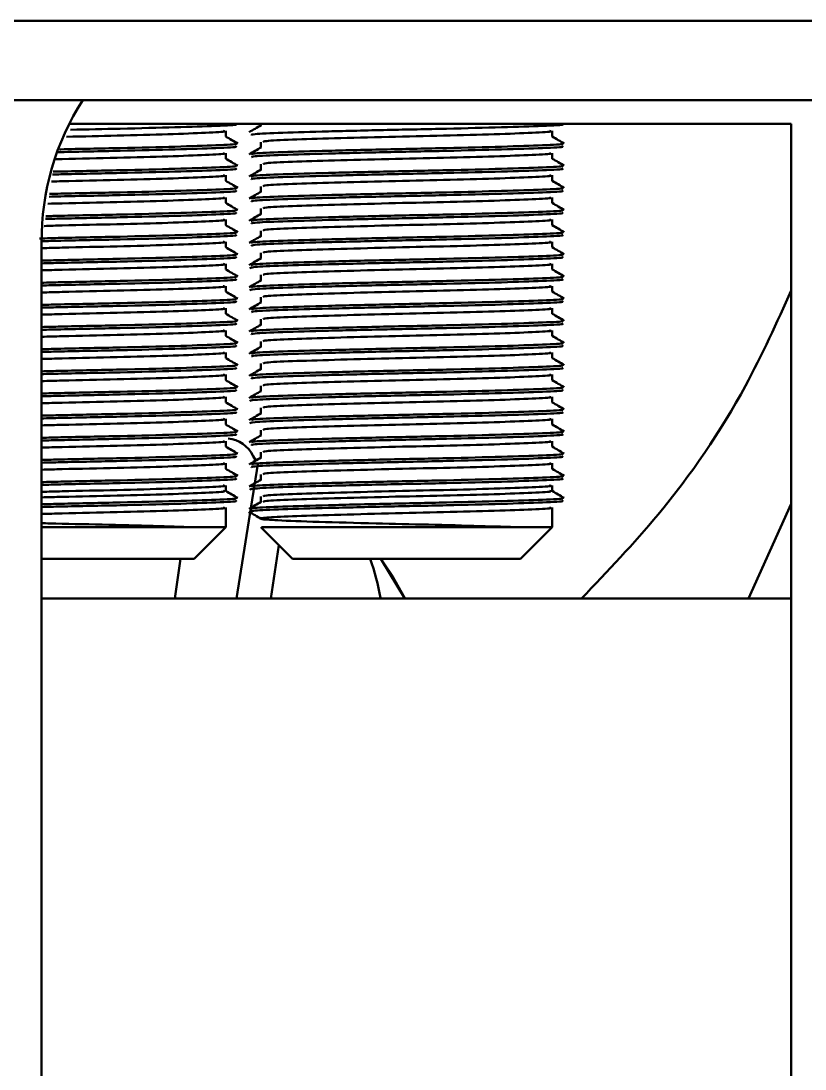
# Model space of a CAD drawing. Header units: millimetres. Extents: x 263 to 2983, y 441 to 2500.
# Drawn here: x 1979.89 to 1989.79, y 2471.65 to 2484.9 of the extents above; entities that cross this region are included whole.
import ezdxf

# ---------------------------------------------------------------- set-up
doc = ezdxf.new("R2010")
doc.units = ezdxf.units.MM
doc.header["$LTSCALE"] = 0.5
doc.layers.add('BOL', color=7, linetype='Continuous', lineweight=50)

msp = doc.modelspace()

# ---------------------------------------------------------------- linework, layer by layer
at = {"layer": 'BOL'}
for p, q in [((1512.739, 2484.896), (2400.823, 2484.896)), ((1989.979, 2483.896), (1978.896, 2483.896)), ((1980.495, 2483.596), (1989.619, 2483.596)), ((1982.473, 2483.435), (1982.473, 2483.505)), ((1982.918, 2483.596), (1982.918, 2483.576)), ((1986.598, 2483.435), (1986.598, 2483.505)), ((1989.619, 2465.096), (1989.619, 2483.596)), ((1982.918, 2483.365), (1982.918, 2483.296)), ((1982.473, 2483.155), (1982.473, 2483.225)), ((1986.598, 2483.155), (1986.598, 2483.225)), ((1982.918, 2483.085), (1982.918, 2483.016)), ((1982.473, 2482.875), (1982.473, 2482.945)), ((1986.598, 2482.875), (1986.598, 2482.945)), ((1982.918, 2482.805), (1982.918, 2482.736)), ((1982.473, 2482.595), (1982.473, 2482.665)), ((1986.598, 2482.595), (1986.598, 2482.665)), ((1982.918, 2482.525), (1982.918, 2482.456)), ((1982.473, 2482.315), (1982.473, 2482.385)), ((1986.598, 2482.315), (1986.598, 2482.385)), ((1982.918, 2482.245), (1982.918, 2482.176)), ((1980.147, 2482.096), (1980.147, 2456.096)), ((1982.473, 2482.035), (1982.473, 2482.105)), ((1986.598, 2482.035), (1986.598, 2482.105)), ((1982.918, 2481.965), (1982.918, 2481.896)), ((1982.473, 2481.755), (1982.473, 2481.825)), ((1986.598, 2481.755), (1986.598, 2481.825)), ((1982.918, 2481.685), (1982.918, 2481.616)), ((1982.473, 2481.475), (1982.473, 2481.545)), ((1986.598, 2481.475), (1986.598, 2481.545)), ((1982.918, 2481.405), (1982.918, 2481.336)), ((1982.473, 2481.195), (1982.473, 2481.265)), ((1986.598, 2481.195), (1986.598, 2481.265)), ((1982.918, 2481.125), (1982.918, 2481.056)), ((1982.473, 2480.915), (1982.473, 2480.985)), ((1986.598, 2480.915), (1986.598, 2480.985)), ((1982.918, 2480.845), (1982.918, 2480.776)), ((1982.473, 2480.635), (1982.473, 2480.705)), ((1986.598, 2480.635), (1986.598, 2480.705)), ((1982.918, 2480.565), (1982.918, 2480.496)), ((1982.473, 2480.355), (1982.473, 2480.425)), ((1986.598, 2480.355), (1986.598, 2480.425)), ((1982.918, 2480.285), (1982.918, 2480.216)), ((1982.473, 2480.075), (1982.473, 2480.145)), ((1986.598, 2480.075), (1986.598, 2480.145)), ((1982.918, 2480.005), (1982.918, 2479.936)), ((1982.473, 2479.795), (1982.473, 2479.865)), ((1986.598, 2479.795), (1986.598, 2479.865)), ((1982.918, 2479.725), (1982.918, 2479.656)), ((1982.473, 2479.515), (1982.473, 2479.585)), ((1986.598, 2479.515), (1986.598, 2479.585)), ((1982.854, 2479.339), (1982.819, 2479.395)), ((1982.918, 2479.445), (1982.918, 2479.376)), ((1982.473, 2479.235), (1982.473, 2479.305)), ((1982.881, 2479.295), (1982.61, 2477.596)), ((1986.598, 2479.235), (1986.598, 2479.305)), ((1982.918, 2479.165), (1982.918, 2479.096)), ((1982.473, 2478.955), (1982.473, 2479.025)), ((1986.598, 2478.955), (1986.598, 2479.025)), ((1982.918, 2478.885), (1982.918, 2478.816)), ((1982.473, 2478.496), (1982.473, 2478.745)), ((1986.598, 2478.496), (1986.598, 2478.745)), ((1989.076, 2477.596), (1989.619, 2478.794)), ((1982.065, 2478.496), (1980.147, 2478.496)), ((1980.147, 2478.496), (1982.473, 2478.496)), ((1982.073, 2478.096), (1982.473, 2478.496)), ((1982.918, 2478.496), (1983.318, 2478.096)), ((1986.598, 2478.496), (1982.928, 2478.496)), ((1986.198, 2478.096), (1986.598, 2478.496)), ((1983.043, 2477.596), (1983.143, 2478.27)), ((1980.147, 2478.096), (1982.073, 2478.096)), ((1981.901, 2478.096), (1981.832, 2477.596)), ((1983.318, 2478.096), (1986.198, 2478.096)), ((1984.737, 2477.596), (1984.431, 2478.096)), ((1989.619, 2477.596), (1980.147, 2477.596)), ((1984.43, 2477.596), (1984.43, 2477.597))]:
    msp.add_line(p, q, dxfattribs=at)
at = {"layer": 'BOL', "flags": 128}
msp.add_lwpolyline([(1984.431, 2478.096), (1984.567, 2477.897), (1984.735, 2477.599)], dxfattribs=at)
at = {"layer": 'BOL'}
for centre, radius, start, end in [((1983.441, 2482.12), 3.294, 147.377, 180.4178), ((1982.463, 2479.23), 0.392, 24.9164, 84.1648)]:
    msp.add_arc(centre, radius, start, end, dxfattribs=at)
for points, knots in [([(1980.463, 2483.432), (1980.678, 2483.437), (1981.133, 2483.447), (1981.774, 2483.464), (1982.248, 2483.483), (1982.486, 2483.495), (1982.449, 2483.503), (1982.439, 2483.505)], [0, 0, 0, 0, 0.209945, 0.444256, 0.680073, 0.918343, 1, 1, 1, 1]), ([(1980.512, 2483.521), (1980.723, 2483.525), (1981.194, 2483.535), (1981.869, 2483.552), (1982.378, 2483.57), (1982.633, 2483.582), (1982.601, 2483.589), (1982.595, 2483.59)], [0, 0, 0, 0, 0.201014, 0.447996, 0.696586, 0.947762, 1, 1, 1, 1]), ([(1982.921, 2483.578), (1982.895, 2483.563), (1982.844, 2483.534), (1982.794, 2483.505), (1982.769, 2483.49)], [0, 0, 0, 0, 0.503861, 1, 1, 1, 1]), ([(1982.797, 2483.453), (1982.801, 2483.457), (1982.808, 2483.468), (1983.164, 2483.483), (1983.752, 2483.5), (1984.498, 2483.518), (1985.28, 2483.534), (1985.993, 2483.552), (1986.503, 2483.57), (1986.757, 2483.582), (1986.725, 2483.589), (1986.719, 2483.59)], [0, 0, 0, 0, 0.092152, 0.216786, 0.341001, 0.468805, 0.591675, 0.717904, 0.844945, 0.973309, 1, 1, 1, 1]), ([(1982.946, 2483.365), (1982.949, 2483.37), (1982.957, 2483.38), (1983.285, 2483.396), (1983.828, 2483.412), (1984.518, 2483.431), (1985.241, 2483.447), (1985.899, 2483.464), (1986.373, 2483.483), (1986.61, 2483.495), (1986.573, 2483.503), (1986.563, 2483.505)], [0, 0, 0, 0, 0.090903, 0.213368, 0.335433, 0.461022, 0.581764, 0.705796, 0.830634, 0.956772, 1, 1, 1, 1]), ([(1982.625, 2483.347), (1982.599, 2483.362), (1982.548, 2483.391), (1982.498, 2483.42), (1982.473, 2483.435)], [0, 0, 0, 0, 0.497412, 1, 1, 1, 1]), ([(1986.749, 2483.347), (1986.724, 2483.362), (1986.673, 2483.391), (1986.623, 2483.42), (1986.598, 2483.435)], [0, 0, 0, 0, 0.497423, 1, 1, 1, 1]), ([(1980.317, 2483.148), (1980.347, 2483.149), (1980.596, 2483.156), (1981.121, 2483.167), (1981.773, 2483.184), (1982.249, 2483.203), (1982.486, 2483.215), (1982.449, 2483.223), (1982.439, 2483.225)], [0, 0, 0, 0, 0.0299673, 0.2472555, 0.4705007, 0.6951813, 0.9221996, 1, 1, 1, 1]), ([(1980.355, 2483.237), (1980.366, 2483.237), (1980.615, 2483.244), (1981.162, 2483.254), (1981.868, 2483.272), (1982.379, 2483.29), (1982.632, 2483.302), (1982.601, 2483.309), (1982.595, 2483.31)], [0, 0, 0, 0, 0.011006, 0.239772, 0.474774, 0.711304, 0.950296, 1, 1, 1, 1]), ([(1980.375, 2483.273), (1980.379, 2483.273), (1980.622, 2483.279), (1981.162, 2483.289), (1981.867, 2483.307), (1982.381, 2483.325), (1982.637, 2483.337), (1982.599, 2483.345), (1982.59, 2483.347)], [0, 0, 0, 0, 0.00461, 0.229446, 0.460412, 0.69288, 0.927767, 1, 1, 1, 1]), ([(1982.921, 2483.298), (1982.895, 2483.283), (1982.844, 2483.254), (1982.794, 2483.225), (1982.769, 2483.21)], [0, 0, 0, 0, 0.503513, 1, 1, 1, 1]), ([(1982.796, 2483.208), (1982.799, 2483.212), (1982.806, 2483.223), (1983.164, 2483.238), (1983.752, 2483.255), (1984.498, 2483.273), (1985.281, 2483.289), (1985.992, 2483.307), (1986.506, 2483.325), (1986.763, 2483.338), (1986.722, 2483.346), (1986.712, 2483.348)], [0, 0, 0, 0, 0.092975, 0.215139, 0.336892, 0.462163, 0.582598, 0.706325, 0.830848, 0.956668, 1, 1, 1, 1]), ([(1982.797, 2483.173), (1982.801, 2483.177), (1982.808, 2483.188), (1983.164, 2483.203), (1983.752, 2483.22), (1984.498, 2483.238), (1985.28, 2483.254), (1985.993, 2483.272), (1986.503, 2483.29), (1986.757, 2483.302), (1986.725, 2483.309), (1986.719, 2483.31)], [0, 0, 0, 0, 0.092152, 0.216787, 0.341001, 0.468805, 0.591675, 0.717904, 0.844945, 0.973309, 1, 1, 1, 1]), ([(1982.946, 2483.085), (1982.949, 2483.09), (1982.957, 2483.1), (1983.285, 2483.116), (1983.828, 2483.132), (1984.518, 2483.151), (1985.241, 2483.167), (1985.899, 2483.184), (1986.373, 2483.203), (1986.61, 2483.215), (1986.573, 2483.223), (1986.563, 2483.225)], [0, 0, 0, 0, 0.0909025, 0.2133683, 0.335433, 0.461022, 0.5817637, 0.7057956, 0.8306343, 0.956772, 1, 1, 1, 1]), ([(1982.625, 2483.067), (1982.599, 2483.082), (1982.548, 2483.111), (1982.498, 2483.14), (1982.473, 2483.155)], [0, 0, 0, 0, 0.497639, 1, 1, 1, 1]), ([(1986.749, 2483.067), (1986.724, 2483.082), (1986.673, 2483.111), (1986.623, 2483.14), (1986.598, 2483.155)], [0, 0, 0, 0, 0.497649, 1, 1, 1, 1]), ([(1980.286, 2482.956), (1980.32, 2482.956), (1980.591, 2482.963), (1981.161, 2482.974), (1981.868, 2482.992), (1982.378, 2483.01), (1982.632, 2483.022), (1982.601, 2483.029), (1982.595, 2483.03)], [0, 0, 0, 0, 0.0324464, 0.2562525, 0.4861599, 0.7175629, 0.9513736, 1, 1, 1, 1]), ([(1980.292, 2482.991), (1980.324, 2482.991), (1980.593, 2482.998), (1981.161, 2483.009), (1981.867, 2483.027), (1982.381, 2483.045), (1982.637, 2483.057), (1982.599, 2483.065), (1982.59, 2483.067)], [0, 0, 0, 0, 0.0299981, 0.2490389, 0.4740505, 0.7005264, 0.9293585, 1, 1, 1, 1]), ([(1982.921, 2483.018), (1982.895, 2483.003), (1982.844, 2482.974), (1982.794, 2482.945), (1982.769, 2482.93)], [0, 0, 0, 0, 0.503532, 1, 1, 1, 1]), ([(1982.796, 2482.928), (1982.799, 2482.932), (1982.807, 2482.943), (1983.164, 2482.958), (1983.752, 2482.975), (1984.498, 2482.993), (1985.281, 2483.009), (1985.992, 2483.027), (1986.506, 2483.045), (1986.763, 2483.058), (1986.722, 2483.066), (1986.712, 2483.068)], [0, 0, 0, 0, 0.092836, 0.215019, 0.33679, 0.46208, 0.582534, 0.706279, 0.830822, 0.956661, 1, 1, 1, 1]), ([(1982.797, 2482.893), (1982.801, 2482.897), (1982.808, 2482.908), (1983.164, 2482.923), (1983.752, 2482.94), (1984.498, 2482.958), (1985.28, 2482.974), (1985.993, 2482.992), (1986.503, 2483.01), (1986.757, 2483.022), (1986.725, 2483.029), (1986.719, 2483.03)], [0, 0, 0, 0, 0.092152, 0.216787, 0.341001, 0.468805, 0.591675, 0.717904, 0.844945, 0.973309, 1, 1, 1, 1]), ([(1980.272, 2482.867), (1980.317, 2482.868), (1980.58, 2482.875), (1981.121, 2482.886), (1981.773, 2482.904), (1982.249, 2482.923), (1982.486, 2482.935), (1982.449, 2482.943), (1982.439, 2482.945)], [0, 0, 0, 0, 0.0442986, 0.2583763, 0.4783235, 0.6996847, 0.9233488, 1, 1, 1, 1]), ([(1982.625, 2482.787), (1982.599, 2482.802), (1982.548, 2482.831), (1982.498, 2482.86), (1982.473, 2482.875)], [0, 0, 0, 0, 0.497868, 1, 1, 1, 1]), ([(1982.946, 2482.805), (1982.949, 2482.81), (1982.957, 2482.82), (1983.285, 2482.836), (1983.828, 2482.852), (1984.518, 2482.871), (1985.241, 2482.887), (1985.899, 2482.904), (1986.373, 2482.923), (1986.61, 2482.935), (1986.573, 2482.943), (1986.563, 2482.945)], [0, 0, 0, 0, 0.090903, 0.213368, 0.335433, 0.461022, 0.581764, 0.705796, 0.830634, 0.956772, 1, 1, 1, 1]), ([(1986.749, 2482.787), (1986.724, 2482.802), (1986.673, 2482.831), (1986.623, 2482.86), (1986.598, 2482.875)], [0, 0, 0, 0, 0.497589, 1, 1, 1, 1]), ([(1980.241, 2482.674), (1980.29, 2482.676), (1980.575, 2482.683), (1981.16, 2482.694), (1981.868, 2482.712), (1982.378, 2482.73), (1982.632, 2482.742), (1982.601, 2482.749), (1982.595, 2482.75)], [0, 0, 0, 0, 0.0460424, 0.2667036, 0.4933803, 0.7215317, 0.9520569, 1, 1, 1, 1]), ([(1980.246, 2482.71), (1980.294, 2482.711), (1980.577, 2482.718), (1981.161, 2482.729), (1981.867, 2482.747), (1982.381, 2482.765), (1982.637, 2482.777), (1982.599, 2482.785), (1982.59, 2482.787)], [0, 0, 0, 0, 0.0433463, 0.2593126, 0.4811661, 0.7044631, 0.9300834, 1, 1, 1, 1]), ([(1982.921, 2482.738), (1982.895, 2482.723), (1982.844, 2482.694), (1982.794, 2482.665), (1982.769, 2482.65)], [0, 0, 0, 0, 0.503221, 1, 1, 1, 1]), ([(1982.796, 2482.648), (1982.799, 2482.652), (1982.807, 2482.663), (1983.164, 2482.678), (1983.752, 2482.695), (1984.498, 2482.713), (1985.281, 2482.729), (1985.992, 2482.747), (1986.506, 2482.765), (1986.763, 2482.777), (1986.722, 2482.786), (1986.712, 2482.788)], [0, 0, 0, 0, 0.092697, 0.214898, 0.336688, 0.461997, 0.582469, 0.706234, 0.830796, 0.956654, 1, 1, 1, 1]), ([(1982.797, 2482.613), (1982.801, 2482.617), (1982.808, 2482.628), (1983.164, 2482.643), (1983.752, 2482.66), (1984.498, 2482.678), (1985.28, 2482.694), (1985.993, 2482.712), (1986.503, 2482.73), (1986.757, 2482.742), (1986.725, 2482.749), (1986.719, 2482.75)], [0, 0, 0, 0, 0.092152, 0.216786, 0.341001, 0.468805, 0.591675, 0.717904, 0.844945, 0.973309, 1, 1, 1, 1]), ([(1980.226, 2482.586), (1980.286, 2482.587), (1980.564, 2482.595), (1981.12, 2482.606), (1981.773, 2482.624), (1982.249, 2482.643), (1982.486, 2482.655), (1982.449, 2482.663), (1982.439, 2482.665)], [0, 0, 0, 0, 0.05821, 0.269171, 0.485917, 0.704056, 0.924465, 1, 1, 1, 1]), ([(1982.625, 2482.507), (1982.6, 2482.522), (1982.549, 2482.551), (1982.498, 2482.58), (1982.473, 2482.595)], [0, 0, 0, 0, 0.497809, 1, 1, 1, 1]), ([(1982.946, 2482.525), (1982.949, 2482.53), (1982.957, 2482.54), (1983.285, 2482.556), (1983.828, 2482.572), (1984.518, 2482.591), (1985.241, 2482.607), (1985.899, 2482.624), (1986.373, 2482.643), (1986.61, 2482.655), (1986.573, 2482.663), (1986.563, 2482.665)], [0, 0, 0, 0, 0.0909025, 0.2133683, 0.3354331, 0.4610221, 0.5817636, 0.7057956, 0.8306343, 0.9567718, 1, 1, 1, 1]), ([(1986.749, 2482.507), (1986.724, 2482.522), (1986.673, 2482.551), (1986.623, 2482.58), (1986.598, 2482.595)], [0, 0, 0, 0, 0.497818, 1, 1, 1, 1]), ([(1980.195, 2482.393), (1980.259, 2482.395), (1980.559, 2482.402), (1981.16, 2482.414), (1981.868, 2482.432), (1982.378, 2482.45), (1982.632, 2482.462), (1982.601, 2482.469), (1982.595, 2482.47)], [0, 0, 0, 0, 0.059274, 0.276875, 0.500407, 0.725394, 0.952722, 1, 1, 1, 1]), ([(1980.201, 2482.428), (1980.263, 2482.43), (1980.561, 2482.437), (1981.16, 2482.449), (1981.867, 2482.467), (1982.381, 2482.485), (1982.637, 2482.497), (1982.599, 2482.505), (1982.589, 2482.507)], [0, 0, 0, 0, 0.056323, 0.269302, 0.488088, 0.708296, 0.930796, 1, 1, 1, 1]), ([(1982.921, 2482.458), (1982.895, 2482.443), (1982.844, 2482.414), (1982.794, 2482.385), (1982.769, 2482.37)], [0, 0, 0, 0, 0.50299, 1, 1, 1, 1]), ([(1982.796, 2482.368), (1982.799, 2482.372), (1982.807, 2482.383), (1983.164, 2482.398), (1983.752, 2482.415), (1984.498, 2482.433), (1985.281, 2482.449), (1985.992, 2482.467), (1986.506, 2482.485), (1986.763, 2482.497), (1986.722, 2482.506), (1986.712, 2482.508)], [0, 0, 0, 0, 0.092557, 0.214778, 0.336586, 0.461915, 0.582405, 0.706189, 0.83077, 0.956648, 1, 1, 1, 1]), ([(1982.797, 2482.333), (1982.801, 2482.337), (1982.808, 2482.348), (1983.164, 2482.363), (1983.752, 2482.38), (1984.498, 2482.398), (1985.28, 2482.414), (1985.993, 2482.432), (1986.503, 2482.45), (1986.757, 2482.462), (1986.725, 2482.469), (1986.719, 2482.47)], [0, 0, 0, 0, 0.092152, 0.216786, 0.341, 0.468805, 0.591675, 0.717904, 0.844945, 0.973309, 1, 1, 1, 1]), ([(1980.181, 2482.304), (1980.256, 2482.307), (1980.548, 2482.315), (1981.12, 2482.327), (1981.773, 2482.344), (1982.249, 2482.363), (1982.486, 2482.375), (1982.449, 2482.383), (1982.439, 2482.385)], [0, 0, 0, 0, 0.071725, 0.279659, 0.493294, 0.708303, 0.925549, 1, 1, 1, 1]), ([(1982.625, 2482.227), (1982.6, 2482.242), (1982.549, 2482.271), (1982.498, 2482.3), (1982.473, 2482.315)], [0, 0, 0, 0, 0.498041, 1, 1, 1, 1]), ([(1982.946, 2482.245), (1982.949, 2482.25), (1982.957, 2482.26), (1983.285, 2482.276), (1983.828, 2482.292), (1984.518, 2482.311), (1985.241, 2482.327), (1985.899, 2482.344), (1986.373, 2482.363), (1986.61, 2482.375), (1986.573, 2482.383), (1986.563, 2482.385)], [0, 0, 0, 0, 0.090903, 0.213368, 0.335433, 0.461022, 0.581764, 0.705796, 0.830634, 0.956772, 1, 1, 1, 1]), ([(1986.749, 2482.227), (1986.724, 2482.242), (1986.673, 2482.271), (1986.623, 2482.3), (1986.598, 2482.315)], [0, 0, 0, 0, 0.498049, 1, 1, 1, 1]), ([(1980.121, 2482.146), (1980.21, 2482.149), (1980.533, 2482.157), (1981.16, 2482.169), (1981.867, 2482.187), (1982.381, 2482.205), (1982.637, 2482.217), (1982.599, 2482.225), (1982.589, 2482.227)], [0, 0, 0, 0, 0.07815, 0.286145, 0.499811, 0.714866, 0.932159, 1, 1, 1, 1]), ([(1980.139, 2482.112), (1980.222, 2482.114), (1980.539, 2482.122), (1981.16, 2482.134), (1981.868, 2482.152), (1982.378, 2482.17), (1982.632, 2482.182), (1982.601, 2482.189), (1982.595, 2482.19)], [0, 0, 0, 0, 0.075135, 0.289067, 0.50883, 0.730024, 0.953519, 1, 1, 1, 1]), ([(1982.921, 2482.178), (1982.895, 2482.163), (1982.844, 2482.134), (1982.794, 2482.105), (1982.769, 2482.09)], [0, 0, 0, 0, 0.502922, 1, 1, 1, 1]), ([(1982.796, 2482.088), (1982.799, 2482.092), (1982.807, 2482.103), (1983.164, 2482.118), (1983.752, 2482.135), (1984.498, 2482.153), (1985.281, 2482.169), (1985.992, 2482.187), (1986.506, 2482.205), (1986.763, 2482.217), (1986.722, 2482.226), (1986.712, 2482.228)], [0, 0, 0, 0, 0.092417, 0.214656, 0.336484, 0.461832, 0.582341, 0.706144, 0.830743, 0.956641, 1, 1, 1, 1]), ([(1982.797, 2482.053), (1982.801, 2482.057), (1982.808, 2482.068), (1983.164, 2482.083), (1983.752, 2482.1), (1984.498, 2482.118), (1985.28, 2482.134), (1985.993, 2482.152), (1986.503, 2482.17), (1986.757, 2482.182), (1986.725, 2482.189), (1986.719, 2482.19)], [0, 0, 0, 0, 0.092152, 0.216787, 0.341001, 0.468805, 0.591675, 0.717904, 0.844945, 0.973309, 1, 1, 1, 1]), ([(1980.147, 2482.024), (1980.233, 2482.026), (1980.536, 2482.034), (1981.12, 2482.047), (1981.773, 2482.064), (1982.249, 2482.083), (1982.486, 2482.095), (1982.449, 2482.103), (1982.439, 2482.105)], [0, 0, 0, 0, 0.081497, 0.287242, 0.498628, 0.711374, 0.926332, 1, 1, 1, 1]), ([(1982.625, 2481.947), (1982.6, 2481.962), (1982.549, 2481.991), (1982.498, 2482.02), (1982.473, 2482.035)], [0, 0, 0, 0, 0.49819, 1, 1, 1, 1]), ([(1982.946, 2481.965), (1982.949, 2481.97), (1982.957, 2481.98), (1983.285, 2481.996), (1983.828, 2482.012), (1984.518, 2482.031), (1985.241, 2482.047), (1985.899, 2482.064), (1986.373, 2482.083), (1986.61, 2482.095), (1986.573, 2482.103), (1986.563, 2482.105)], [0, 0, 0, 0, 0.0909025, 0.2133683, 0.335433, 0.461022, 0.5817637, 0.7057956, 0.8306343, 0.956772, 1, 1, 1, 1]), ([(1986.749, 2481.947), (1986.724, 2481.962), (1986.673, 2481.991), (1986.623, 2482.02), (1986.598, 2482.035)], [0, 0, 0, 0, 0.498198, 1, 1, 1, 1]), ([(1980.147, 2481.867), (1980.227, 2481.869), (1980.542, 2481.877), (1981.16, 2481.889), (1981.867, 2481.907), (1982.381, 2481.925), (1982.637, 2481.937), (1982.599, 2481.945), (1982.589, 2481.947)], [0, 0, 0, 0, 0.071197, 0.280703, 0.49592, 0.712537, 0.931408, 1, 1, 1, 1]), ([(1980.147, 2481.832), (1980.227, 2481.834), (1980.542, 2481.842), (1981.16, 2481.854), (1981.868, 2481.872), (1982.378, 2481.89), (1982.632, 2481.902), (1982.601, 2481.909), (1982.595, 2481.91)], [0, 0, 0, 0, 0.072879, 0.287332, 0.507632, 0.729365, 0.953406, 1, 1, 1, 1]), ([(1982.921, 2481.898), (1982.895, 2481.883), (1982.844, 2481.854), (1982.794, 2481.825), (1982.769, 2481.81)], [0, 0, 0, 0, 0.502562, 1, 1, 1, 1]), ([(1982.778, 2481.768), (1982.78, 2481.774), (1982.782, 2481.786), (1983.161, 2481.803), (1983.752, 2481.82), (1984.498, 2481.838), (1985.28, 2481.854), (1985.993, 2481.872), (1986.503, 2481.89), (1986.757, 2481.902), (1986.725, 2481.909), (1986.719, 2481.91)], [0, 0, 0, 0, 0.1233384, 0.2436911, 0.3636383, 0.4870521, 0.6057016, 0.7275941, 0.850271, 0.9742257, 1, 1, 1, 1]), ([(1982.796, 2481.808), (1982.799, 2481.812), (1982.807, 2481.823), (1983.164, 2481.838), (1983.752, 2481.855), (1984.498, 2481.873), (1985.281, 2481.889), (1985.992, 2481.907), (1986.506, 2481.925), (1986.763, 2481.938), (1986.722, 2481.946), (1986.712, 2481.948)], [0, 0, 0, 0, 0.092278, 0.214536, 0.336382, 0.461749, 0.582277, 0.706099, 0.830718, 0.956634, 1, 1, 1, 1]), ([(1980.147, 2481.744), (1980.233, 2481.746), (1980.536, 2481.754), (1981.12, 2481.767), (1981.773, 2481.784), (1982.249, 2481.803), (1982.486, 2481.815), (1982.449, 2481.823), (1982.439, 2481.825)], [0, 0, 0, 0, 0.081497, 0.287242, 0.498628, 0.711374, 0.926332, 1, 1, 1, 1]), ([(1982.946, 2481.685), (1982.949, 2481.69), (1982.957, 2481.7), (1983.285, 2481.716), (1983.828, 2481.732), (1984.518, 2481.751), (1985.241, 2481.767), (1985.899, 2481.784), (1986.373, 2481.803), (1986.61, 2481.815), (1986.573, 2481.823), (1986.563, 2481.825)], [0, 0, 0, 0, 0.090903, 0.213368, 0.335433, 0.461022, 0.581764, 0.705796, 0.830634, 0.956772, 1, 1, 1, 1]), ([(1980.147, 2481.587), (1980.227, 2481.589), (1980.542, 2481.597), (1981.16, 2481.609), (1981.867, 2481.627), (1982.381, 2481.645), (1982.637, 2481.657), (1982.599, 2481.665), (1982.589, 2481.667)], [0, 0, 0, 0, 0.0711793, 0.2806328, 0.4957958, 0.7123589, 0.9311752, 1, 1, 1, 1]), ([(1982.625, 2481.667), (1982.6, 2481.682), (1982.549, 2481.711), (1982.498, 2481.74), (1982.473, 2481.755)], [0, 0, 0, 0, 0.498509, 1, 1, 1, 1]), ([(1982.796, 2481.528), (1982.8, 2481.532), (1982.807, 2481.543), (1983.164, 2481.558), (1983.752, 2481.575), (1984.498, 2481.593), (1985.281, 2481.609), (1985.992, 2481.627), (1986.506, 2481.645), (1986.763, 2481.657), (1986.722, 2481.666), (1986.712, 2481.668)], [0, 0, 0, 0, 0.092143, 0.214419, 0.336283, 0.461669, 0.582215, 0.706055, 0.830692, 0.956628, 1, 1, 1, 1]), ([(1986.749, 2481.667), (1986.724, 2481.682), (1986.673, 2481.711), (1986.623, 2481.74), (1986.598, 2481.755)], [0, 0, 0, 0, 0.498224, 1, 1, 1, 1]), ([(1980.147, 2481.552), (1980.227, 2481.554), (1980.542, 2481.562), (1981.16, 2481.574), (1981.868, 2481.592), (1982.378, 2481.61), (1982.632, 2481.622), (1982.601, 2481.629), (1982.595, 2481.63)], [0, 0, 0, 0, 0.072879, 0.287332, 0.507632, 0.729365, 0.953406, 1, 1, 1, 1]), ([(1980.147, 2481.464), (1980.233, 2481.466), (1980.536, 2481.474), (1981.12, 2481.487), (1981.773, 2481.504), (1982.249, 2481.523), (1982.486, 2481.535), (1982.449, 2481.543), (1982.439, 2481.545)], [0, 0, 0, 0, 0.081497, 0.287242, 0.498629, 0.711374, 0.926332, 1, 1, 1, 1]), ([(1982.921, 2481.618), (1982.895, 2481.603), (1982.844, 2481.574), (1982.794, 2481.545), (1982.769, 2481.53)], [0, 0, 0, 0, 0.502326, 1, 1, 1, 1]), ([(1982.778, 2481.488), (1982.78, 2481.494), (1982.782, 2481.506), (1983.161, 2481.523), (1983.752, 2481.54), (1984.498, 2481.558), (1985.28, 2481.574), (1985.993, 2481.592), (1986.503, 2481.61), (1986.757, 2481.622), (1986.725, 2481.629), (1986.719, 2481.63)], [0, 0, 0, 0, 0.123338, 0.243691, 0.363638, 0.487052, 0.605702, 0.727594, 0.850271, 0.974226, 1, 1, 1, 1]), ([(1982.946, 2481.405), (1982.949, 2481.41), (1982.957, 2481.42), (1983.285, 2481.436), (1983.828, 2481.452), (1984.518, 2481.471), (1985.241, 2481.487), (1985.899, 2481.504), (1986.373, 2481.523), (1986.61, 2481.535), (1986.573, 2481.543), (1986.563, 2481.545)], [0, 0, 0, 0, 0.0909025, 0.2133683, 0.3354331, 0.4610221, 0.5817636, 0.7057956, 0.8306343, 0.9567718, 1, 1, 1, 1]), ([(1980.147, 2481.307), (1980.227, 2481.309), (1980.542, 2481.317), (1981.16, 2481.329), (1981.867, 2481.347), (1982.381, 2481.365), (1982.637, 2481.377), (1982.599, 2481.385), (1982.589, 2481.387)], [0, 0, 0, 0, 0.0711751, 0.280616, 0.4957665, 0.7123167, 0.93112, 1, 1, 1, 1]), ([(1982.625, 2481.387), (1982.6, 2481.402), (1982.549, 2481.431), (1982.499, 2481.46), (1982.473, 2481.475)], [0, 0, 0, 0, 0.498364, 1, 1, 1, 1]), ([(1982.796, 2481.248), (1982.8, 2481.252), (1982.807, 2481.263), (1983.164, 2481.278), (1983.752, 2481.295), (1984.498, 2481.313), (1985.281, 2481.329), (1985.992, 2481.347), (1986.506, 2481.365), (1986.763, 2481.377), (1986.722, 2481.386), (1986.712, 2481.388)], [0, 0, 0, 0, 0.092003, 0.214298, 0.336181, 0.461586, 0.58215, 0.70601, 0.830666, 0.956621, 1, 1, 1, 1]), ([(1986.749, 2481.387), (1986.724, 2481.402), (1986.673, 2481.431), (1986.623, 2481.46), (1986.598, 2481.475)], [0, 0, 0, 0, 0.498374, 1, 1, 1, 1]), ([(1986.968, 2477.596), (1987.298, 2477.942), (1988.077, 2478.758), (1988.981, 2480.076), (1989.435, 2481.083), (1989.619, 2481.49)], [0, 0, 0, 0, 0.304606, 0.718789, 1, 1, 1, 1]), ([(1980.147, 2481.272), (1980.227, 2481.274), (1980.542, 2481.282), (1981.16, 2481.294), (1981.868, 2481.312), (1982.378, 2481.33), (1982.632, 2481.342), (1982.601, 2481.349), (1982.595, 2481.35)], [0, 0, 0, 0, 0.072879, 0.287332, 0.507632, 0.729365, 0.953406, 1, 1, 1, 1]), ([(1980.147, 2481.184), (1980.233, 2481.186), (1980.536, 2481.194), (1981.12, 2481.207), (1981.773, 2481.224), (1982.249, 2481.243), (1982.486, 2481.255), (1982.449, 2481.263), (1982.439, 2481.265)], [0, 0, 0, 0, 0.081497, 0.287242, 0.498628, 0.711374, 0.926332, 1, 1, 1, 1]), ([(1982.921, 2481.338), (1982.895, 2481.323), (1982.844, 2481.294), (1982.794, 2481.265), (1982.769, 2481.25)], [0, 0, 0, 0, 0.502005, 1, 1, 1, 1]), ([(1982.797, 2481.213), (1982.801, 2481.217), (1982.808, 2481.228), (1983.164, 2481.243), (1983.752, 2481.26), (1984.498, 2481.278), (1985.28, 2481.294), (1985.993, 2481.312), (1986.503, 2481.33), (1986.757, 2481.342), (1986.725, 2481.349), (1986.719, 2481.35)], [0, 0, 0, 0, 0.092152, 0.216786, 0.341, 0.468805, 0.591675, 0.717904, 0.844945, 0.973309, 1, 1, 1, 1]), ([(1982.946, 2481.125), (1982.949, 2481.13), (1982.957, 2481.14), (1983.285, 2481.156), (1983.828, 2481.172), (1984.518, 2481.191), (1985.241, 2481.207), (1985.899, 2481.224), (1986.373, 2481.243), (1986.61, 2481.255), (1986.573, 2481.263), (1986.563, 2481.265)], [0, 0, 0, 0, 0.090903, 0.213368, 0.335433, 0.461022, 0.581764, 0.705796, 0.830634, 0.956772, 1, 1, 1, 1]), ([(1980.147, 2481.027), (1980.227, 2481.029), (1980.542, 2481.037), (1981.16, 2481.049), (1981.867, 2481.067), (1982.381, 2481.085), (1982.637, 2481.097), (1982.599, 2481.105), (1982.589, 2481.107)], [0, 0, 0, 0, 0.071175, 0.280616, 0.495767, 0.712317, 0.93112, 1, 1, 1, 1]), ([(1982.625, 2481.107), (1982.6, 2481.122), (1982.549, 2481.151), (1982.499, 2481.18), (1982.473, 2481.195)], [0, 0, 0, 0, 0.498601, 1, 1, 1, 1]), ([(1982.796, 2480.968), (1982.8, 2480.972), (1982.807, 2480.983), (1983.164, 2480.998), (1983.752, 2481.015), (1984.498, 2481.033), (1985.281, 2481.049), (1985.992, 2481.067), (1986.506, 2481.085), (1986.763, 2481.097), (1986.722, 2481.106), (1986.712, 2481.108)], [0, 0, 0, 0, 0.0918639, 0.2141775, 0.336079, 0.4615036, 0.5820862, 0.7059646, 0.8306403, 0.9566145, 1, 1, 1, 1]), ([(1986.749, 2481.107), (1986.724, 2481.122), (1986.673, 2481.151), (1986.623, 2481.18), (1986.598, 2481.195)], [0, 0, 0, 0, 0.498605, 1, 1, 1, 1]), ([(1980.147, 2480.992), (1980.227, 2480.994), (1980.542, 2481.002), (1981.16, 2481.014), (1981.868, 2481.032), (1982.378, 2481.05), (1982.632, 2481.062), (1982.601, 2481.069), (1982.595, 2481.07)], [0, 0, 0, 0, 0.072879, 0.287332, 0.507632, 0.729365, 0.953406, 1, 1, 1, 1]), ([(1980.147, 2480.904), (1980.233, 2480.906), (1980.536, 2480.914), (1981.12, 2480.927), (1981.773, 2480.944), (1982.249, 2480.963), (1982.486, 2480.975), (1982.449, 2480.983), (1982.439, 2480.985)], [0, 0, 0, 0, 0.081497, 0.287242, 0.498628, 0.711374, 0.926332, 1, 1, 1, 1]), ([(1982.921, 2481.058), (1982.895, 2481.043), (1982.844, 2481.014), (1982.794, 2480.985), (1982.769, 2480.97)], [0, 0, 0, 0, 0.5020157, 1, 1, 1, 1]), ([(1982.797, 2480.933), (1982.801, 2480.937), (1982.808, 2480.948), (1983.164, 2480.963), (1983.752, 2480.98), (1984.498, 2480.998), (1985.28, 2481.014), (1985.993, 2481.032), (1986.503, 2481.05), (1986.757, 2481.062), (1986.725, 2481.069), (1986.719, 2481.07)], [0, 0, 0, 0, 0.092152, 0.216787, 0.341001, 0.468805, 0.591675, 0.717904, 0.844945, 0.973309, 1, 1, 1, 1]), ([(1982.946, 2480.845), (1982.949, 2480.85), (1982.957, 2480.86), (1983.285, 2480.876), (1983.828, 2480.892), (1984.518, 2480.911), (1985.241, 2480.927), (1985.899, 2480.944), (1986.373, 2480.963), (1986.61, 2480.975), (1986.573, 2480.983), (1986.563, 2480.985)], [0, 0, 0, 0, 0.0909025, 0.2133683, 0.335433, 0.461022, 0.5817637, 0.7057956, 0.8306343, 0.956772, 1, 1, 1, 1]), ([(1982.625, 2480.827), (1982.6, 2480.842), (1982.549, 2480.871), (1982.499, 2480.9), (1982.473, 2480.915)], [0, 0, 0, 0, 0.498754, 1, 1, 1, 1]), ([(1986.749, 2480.827), (1986.724, 2480.842), (1986.673, 2480.871), (1986.623, 2480.9), (1986.598, 2480.915)], [0, 0, 0, 0, 0.498758, 1, 1, 1, 1]), ([(1980.147, 2480.747), (1980.227, 2480.749), (1980.542, 2480.757), (1981.16, 2480.769), (1981.867, 2480.787), (1982.381, 2480.805), (1982.637, 2480.817), (1982.599, 2480.825), (1982.589, 2480.827)], [0, 0, 0, 0, 0.071175, 0.280616, 0.495767, 0.712317, 0.93112, 1, 1, 1, 1]), ([(1980.147, 2480.712), (1980.227, 2480.714), (1980.542, 2480.722), (1981.16, 2480.734), (1981.868, 2480.752), (1982.378, 2480.77), (1982.632, 2480.782), (1982.601, 2480.789), (1982.595, 2480.79)], [0, 0, 0, 0, 0.072879, 0.287332, 0.507632, 0.729365, 0.953406, 1, 1, 1, 1]), ([(1980.147, 2480.624), (1980.233, 2480.626), (1980.536, 2480.634), (1981.12, 2480.647), (1981.773, 2480.664), (1982.249, 2480.683), (1982.486, 2480.695), (1982.449, 2480.703), (1982.439, 2480.705)], [0, 0, 0, 0, 0.081497, 0.287242, 0.498628, 0.711374, 0.926332, 1, 1, 1, 1]), ([(1982.921, 2480.778), (1982.895, 2480.763), (1982.845, 2480.734), (1982.794, 2480.705), (1982.769, 2480.69)], [0, 0, 0, 0, 0.501649, 1, 1, 1, 1]), ([(1982.797, 2480.688), (1982.8, 2480.692), (1982.808, 2480.703), (1983.164, 2480.718), (1983.752, 2480.735), (1984.498, 2480.753), (1985.281, 2480.769), (1985.992, 2480.787), (1986.506, 2480.805), (1986.763, 2480.818), (1986.722, 2480.826), (1986.712, 2480.828)], [0, 0, 0, 0, 0.091724, 0.214056, 0.335977, 0.461421, 0.582022, 0.705919, 0.830614, 0.956608, 1, 1, 1, 1]), ([(1982.797, 2480.653), (1982.801, 2480.657), (1982.808, 2480.668), (1983.164, 2480.683), (1983.752, 2480.7), (1984.498, 2480.718), (1985.28, 2480.734), (1985.993, 2480.752), (1986.503, 2480.77), (1986.757, 2480.782), (1986.725, 2480.789), (1986.719, 2480.79)], [0, 0, 0, 0, 0.092152, 0.216787, 0.341001, 0.468805, 0.591675, 0.717904, 0.844945, 0.973309, 1, 1, 1, 1]), ([(1982.946, 2480.565), (1982.949, 2480.57), (1982.957, 2480.58), (1983.285, 2480.596), (1983.828, 2480.612), (1984.518, 2480.631), (1985.241, 2480.647), (1985.899, 2480.664), (1986.373, 2480.683), (1986.61, 2480.695), (1986.573, 2480.703), (1986.563, 2480.705)], [0, 0, 0, 0, 0.090903, 0.213368, 0.335433, 0.461022, 0.581764, 0.705796, 0.830634, 0.956772, 1, 1, 1, 1]), ([(1982.625, 2480.547), (1982.6, 2480.562), (1982.549, 2480.591), (1982.499, 2480.62), (1982.473, 2480.635)], [0, 0, 0, 0, 0.499078, 1, 1, 1, 1]), ([(1986.749, 2480.547), (1986.724, 2480.562), (1986.673, 2480.591), (1986.623, 2480.62), (1986.598, 2480.635)], [0, 0, 0, 0, 0.49908, 1, 1, 1, 1]), ([(1980.147, 2480.467), (1980.227, 2480.469), (1980.542, 2480.477), (1981.16, 2480.489), (1981.867, 2480.507), (1982.381, 2480.525), (1982.637, 2480.537), (1982.599, 2480.545), (1982.589, 2480.547)], [0, 0, 0, 0, 0.071175, 0.280616, 0.495767, 0.712317, 0.93112, 1, 1, 1, 1]), ([(1980.147, 2480.432), (1980.227, 2480.434), (1980.542, 2480.442), (1981.16, 2480.454), (1981.868, 2480.472), (1982.378, 2480.49), (1982.632, 2480.502), (1982.601, 2480.509), (1982.595, 2480.51)], [0, 0, 0, 0, 0.072879, 0.287332, 0.507632, 0.729365, 0.953406, 1, 1, 1, 1]), ([(1982.921, 2480.498), (1982.895, 2480.483), (1982.845, 2480.454), (1982.794, 2480.425), (1982.769, 2480.41)], [0, 0, 0, 0, 0.501408, 1, 1, 1, 1]), ([(1982.797, 2480.408), (1982.8, 2480.412), (1982.808, 2480.423), (1983.164, 2480.438), (1983.752, 2480.455), (1984.498, 2480.473), (1985.281, 2480.489), (1985.992, 2480.507), (1986.506, 2480.525), (1986.763, 2480.538), (1986.722, 2480.546), (1986.712, 2480.548)], [0, 0, 0, 0, 0.091584, 0.213936, 0.335875, 0.461338, 0.581958, 0.705874, 0.830588, 0.956601, 1, 1, 1, 1]), ([(1982.797, 2480.373), (1982.801, 2480.377), (1982.808, 2480.388), (1983.164, 2480.403), (1983.752, 2480.42), (1984.498, 2480.438), (1985.28, 2480.454), (1985.993, 2480.472), (1986.503, 2480.49), (1986.757, 2480.502), (1986.725, 2480.509), (1986.719, 2480.51)], [0, 0, 0, 0, 0.092152, 0.216786, 0.341001, 0.468805, 0.591675, 0.717904, 0.844945, 0.973309, 1, 1, 1, 1]), ([(1980.147, 2480.344), (1980.233, 2480.346), (1980.536, 2480.354), (1981.12, 2480.367), (1981.773, 2480.384), (1982.249, 2480.403), (1982.486, 2480.415), (1982.449, 2480.423), (1982.439, 2480.425)], [0, 0, 0, 0, 0.081497, 0.287242, 0.498629, 0.711374, 0.926332, 1, 1, 1, 1]), ([(1982.625, 2480.267), (1982.6, 2480.282), (1982.549, 2480.311), (1982.499, 2480.34), (1982.473, 2480.355)], [0, 0, 0, 0, 0.499232, 1, 1, 1, 1]), ([(1982.946, 2480.285), (1982.949, 2480.29), (1982.957, 2480.3), (1983.285, 2480.316), (1983.828, 2480.332), (1984.518, 2480.351), (1985.241, 2480.367), (1985.899, 2480.384), (1986.373, 2480.403), (1986.61, 2480.415), (1986.573, 2480.423), (1986.563, 2480.425)], [0, 0, 0, 0, 0.0909025, 0.2133683, 0.3354331, 0.4610221, 0.5817636, 0.7057956, 0.8306343, 0.9567718, 1, 1, 1, 1]), ([(1986.749, 2480.267), (1986.724, 2480.282), (1986.673, 2480.311), (1986.623, 2480.34), (1986.598, 2480.355)], [0, 0, 0, 0, 0.49894, 1, 1, 1, 1]), ([(1980.147, 2480.187), (1980.227, 2480.189), (1980.542, 2480.197), (1981.16, 2480.209), (1981.867, 2480.227), (1982.381, 2480.245), (1982.637, 2480.257), (1982.599, 2480.265), (1982.589, 2480.267)], [0, 0, 0, 0, 0.0711751, 0.280616, 0.4957665, 0.7123167, 0.93112, 1, 1, 1, 1]), ([(1980.147, 2480.152), (1980.227, 2480.154), (1980.542, 2480.162), (1981.16, 2480.174), (1981.868, 2480.192), (1982.378, 2480.21), (1982.632, 2480.222), (1982.601, 2480.229), (1982.595, 2480.23)], [0, 0, 0, 0, 0.072879, 0.287332, 0.507632, 0.729365, 0.953406, 1, 1, 1, 1]), ([(1982.921, 2480.218), (1982.895, 2480.203), (1982.845, 2480.174), (1982.794, 2480.145), (1982.769, 2480.13)], [0, 0, 0, 0, 0.501081, 1, 1, 1, 1]), ([(1982.778, 2480.088), (1982.78, 2480.094), (1982.782, 2480.106), (1983.161, 2480.123), (1983.752, 2480.14), (1984.498, 2480.158), (1985.28, 2480.174), (1985.993, 2480.192), (1986.503, 2480.21), (1986.757, 2480.222), (1986.725, 2480.229), (1986.719, 2480.23)], [0, 0, 0, 0, 0.1233384, 0.2436911, 0.3636382, 0.4870522, 0.6057017, 0.727594, 0.850271, 0.9742257, 1, 1, 1, 1]), ([(1982.797, 2480.128), (1982.8, 2480.132), (1982.808, 2480.143), (1983.164, 2480.158), (1983.752, 2480.175), (1984.498, 2480.193), (1985.281, 2480.209), (1985.992, 2480.227), (1986.506, 2480.245), (1986.763, 2480.257), (1986.722, 2480.266), (1986.712, 2480.268)], [0, 0, 0, 0, 0.091445, 0.213815, 0.3357727, 0.4612552, 0.5818934, 0.7058289, 0.8305621, 0.9565945, 1, 1, 1, 1]), ([(1980.147, 2480.064), (1980.233, 2480.066), (1980.536, 2480.074), (1981.12, 2480.087), (1981.773, 2480.104), (1982.249, 2480.123), (1982.486, 2480.135), (1982.449, 2480.143), (1982.439, 2480.145)], [0, 0, 0, 0, 0.081497, 0.287242, 0.498628, 0.711374, 0.926332, 1, 1, 1, 1]), ([(1982.625, 2479.987), (1982.6, 2480.002), (1982.549, 2480.031), (1982.499, 2480.06), (1982.473, 2480.075)], [0, 0, 0, 0, 0.499179, 1, 1, 1, 1]), ([(1982.946, 2480.005), (1982.949, 2480.01), (1982.957, 2480.02), (1983.285, 2480.036), (1983.828, 2480.052), (1984.518, 2480.071), (1985.241, 2480.087), (1985.899, 2480.104), (1986.373, 2480.123), (1986.61, 2480.135), (1986.573, 2480.143), (1986.563, 2480.145)], [0, 0, 0, 0, 0.090903, 0.213368, 0.335433, 0.461022, 0.581764, 0.705796, 0.830634, 0.956772, 1, 1, 1, 1]), ([(1986.749, 2479.987), (1986.724, 2480.002), (1986.673, 2480.031), (1986.623, 2480.06), (1986.598, 2480.075)], [0, 0, 0, 0, 0.49918, 1, 1, 1, 1]), ([(1980.147, 2479.907), (1980.227, 2479.909), (1980.542, 2479.917), (1981.16, 2479.929), (1981.867, 2479.947), (1982.381, 2479.965), (1982.637, 2479.977), (1982.599, 2479.985), (1982.589, 2479.987)], [0, 0, 0, 0, 0.071175, 0.280616, 0.495767, 0.712317, 0.93112, 1, 1, 1, 1]), ([(1980.147, 2479.872), (1980.227, 2479.874), (1980.542, 2479.882), (1981.16, 2479.894), (1981.868, 2479.912), (1982.378, 2479.93), (1982.632, 2479.942), (1982.601, 2479.949), (1982.595, 2479.95)], [0, 0, 0, 0, 0.072879, 0.287332, 0.507632, 0.729365, 0.953406, 1, 1, 1, 1]), ([(1982.921, 2479.938), (1982.895, 2479.923), (1982.845, 2479.894), (1982.794, 2479.865), (1982.769, 2479.85)], [0, 0, 0, 0, 0.5007959, 1, 1, 1, 1]), ([(1982.778, 2479.808), (1982.78, 2479.814), (1982.782, 2479.826), (1983.161, 2479.843), (1983.752, 2479.86), (1984.498, 2479.878), (1985.28, 2479.894), (1985.993, 2479.912), (1986.503, 2479.93), (1986.757, 2479.942), (1986.725, 2479.949), (1986.719, 2479.95)], [0, 0, 0, 0, 0.123338, 0.243691, 0.363638, 0.487052, 0.605702, 0.727594, 0.850271, 0.974226, 1, 1, 1, 1]), ([(1982.797, 2479.848), (1982.8, 2479.852), (1982.808, 2479.863), (1983.164, 2479.878), (1983.752, 2479.895), (1984.498, 2479.913), (1985.281, 2479.929), (1985.992, 2479.947), (1986.506, 2479.965), (1986.763, 2479.977), (1986.722, 2479.986), (1986.712, 2479.988)], [0, 0, 0, 0, 0.0913046, 0.2136935, 0.3356701, 0.461172, 0.5818288, 0.7057835, 0.830536, 0.9565878, 1, 1, 1, 1]), ([(1980.147, 2479.784), (1980.233, 2479.786), (1980.536, 2479.794), (1981.12, 2479.807), (1981.773, 2479.824), (1982.249, 2479.843), (1982.486, 2479.855), (1982.449, 2479.863), (1982.439, 2479.865)], [0, 0, 0, 0, 0.081497, 0.287242, 0.498628, 0.711374, 0.926332, 1, 1, 1, 1]), ([(1982.625, 2479.707), (1982.6, 2479.722), (1982.549, 2479.751), (1982.499, 2479.78), (1982.473, 2479.795)], [0, 0, 0, 0, 0.499334, 1, 1, 1, 1]), ([(1982.946, 2479.725), (1982.949, 2479.73), (1982.957, 2479.74), (1983.285, 2479.756), (1983.828, 2479.772), (1984.518, 2479.791), (1985.241, 2479.807), (1985.899, 2479.824), (1986.373, 2479.843), (1986.61, 2479.855), (1986.573, 2479.863), (1986.563, 2479.865)], [0, 0, 0, 0, 0.0909025, 0.2133683, 0.335433, 0.461022, 0.5817637, 0.7057956, 0.8306343, 0.956772, 1, 1, 1, 1]), ([(1986.749, 2479.707), (1986.724, 2479.722), (1986.673, 2479.751), (1986.623, 2479.78), (1986.598, 2479.795)], [0, 0, 0, 0, 0.499334, 1, 1, 1, 1]), ([(1980.147, 2479.627), (1980.227, 2479.629), (1980.542, 2479.637), (1981.16, 2479.649), (1981.867, 2479.667), (1982.381, 2479.685), (1982.637, 2479.697), (1982.599, 2479.705), (1982.589, 2479.707)], [0, 0, 0, 0, 0.071175, 0.280616, 0.495767, 0.712317, 0.93112, 1, 1, 1, 1]), ([(1980.147, 2479.592), (1980.227, 2479.594), (1980.542, 2479.602), (1981.16, 2479.614), (1981.868, 2479.632), (1982.378, 2479.65), (1982.632, 2479.662), (1982.601, 2479.669), (1982.595, 2479.67)], [0, 0, 0, 0, 0.072879, 0.287332, 0.507632, 0.729365, 0.953406, 1, 1, 1, 1]), ([(1982.921, 2479.658), (1982.895, 2479.643), (1982.845, 2479.614), (1982.794, 2479.585), (1982.769, 2479.57)], [0, 0, 0, 0, 0.5007192, 1, 1, 1, 1]), ([(1982.797, 2479.568), (1982.8, 2479.572), (1982.808, 2479.583), (1983.164, 2479.598), (1983.752, 2479.615), (1984.498, 2479.633), (1985.281, 2479.649), (1985.992, 2479.667), (1986.506, 2479.685), (1986.763, 2479.698), (1986.722, 2479.706), (1986.712, 2479.708)], [0, 0, 0, 0, 0.091165, 0.213573, 0.335568, 0.461089, 0.581765, 0.705738, 0.83051, 0.956581, 1, 1, 1, 1]), ([(1982.797, 2479.533), (1982.801, 2479.537), (1982.808, 2479.548), (1983.164, 2479.563), (1983.752, 2479.58), (1984.498, 2479.598), (1985.28, 2479.614), (1985.993, 2479.632), (1986.503, 2479.65), (1986.757, 2479.662), (1986.725, 2479.669), (1986.719, 2479.67)], [0, 0, 0, 0, 0.092152, 0.216787, 0.341001, 0.468805, 0.591675, 0.717904, 0.844945, 0.973309, 1, 1, 1, 1]), ([(1980.147, 2479.504), (1980.233, 2479.506), (1980.536, 2479.514), (1981.12, 2479.527), (1981.773, 2479.544), (1982.249, 2479.563), (1982.486, 2479.575), (1982.449, 2479.583), (1982.439, 2479.585)], [0, 0, 0, 0, 0.081497, 0.287242, 0.498628, 0.711374, 0.926332, 1, 1, 1, 1]), ([(1982.625, 2479.427), (1982.6, 2479.442), (1982.549, 2479.471), (1982.499, 2479.5), (1982.473, 2479.515)], [0, 0, 0, 0, 0.499618, 1, 1, 1, 1]), ([(1982.946, 2479.445), (1982.949, 2479.45), (1982.957, 2479.46), (1983.285, 2479.476), (1983.828, 2479.492), (1984.518, 2479.511), (1985.241, 2479.527), (1985.899, 2479.544), (1986.373, 2479.563), (1986.61, 2479.575), (1986.573, 2479.583), (1986.563, 2479.585)], [0, 0, 0, 0, 0.090903, 0.213368, 0.335433, 0.461022, 0.581764, 0.705796, 0.830634, 0.956772, 1, 1, 1, 1]), ([(1986.749, 2479.427), (1986.724, 2479.442), (1986.673, 2479.471), (1986.623, 2479.5), (1986.598, 2479.515)], [0, 0, 0, 0, 0.499617, 1, 1, 1, 1]), ([(1980.147, 2479.347), (1980.227, 2479.349), (1980.542, 2479.357), (1981.16, 2479.369), (1981.867, 2479.387), (1982.381, 2479.405), (1982.637, 2479.417), (1982.599, 2479.425), (1982.589, 2479.427)], [0, 0, 0, 0, 0.071175, 0.280616, 0.495767, 0.712317, 0.93112, 1, 1, 1, 1]), ([(1980.147, 2479.312), (1980.227, 2479.314), (1980.542, 2479.322), (1981.16, 2479.334), (1981.868, 2479.352), (1982.378, 2479.37), (1982.632, 2479.382), (1982.601, 2479.389), (1982.595, 2479.39)], [0, 0, 0, 0, 0.072879, 0.287332, 0.507632, 0.729365, 0.953406, 1, 1, 1, 1]), ([(1982.797, 2479.288), (1982.8, 2479.292), (1982.808, 2479.303), (1983.164, 2479.318), (1983.752, 2479.335), (1984.498, 2479.353), (1985.281, 2479.369), (1985.992, 2479.387), (1986.506, 2479.405), (1986.763, 2479.418), (1986.722, 2479.426), (1986.712, 2479.428)], [0, 0, 0, 0, 0.091025, 0.213451, 0.335465, 0.461006, 0.5817, 0.705693, 0.830484, 0.956575, 1, 1, 1, 1]), ([(1982.797, 2479.253), (1982.801, 2479.257), (1982.808, 2479.268), (1983.164, 2479.283), (1983.752, 2479.3), (1984.498, 2479.318), (1985.28, 2479.334), (1985.993, 2479.352), (1986.503, 2479.37), (1986.757, 2479.382), (1986.725, 2479.389), (1986.719, 2479.39)], [0, 0, 0, 0, 0.092152, 0.216786, 0.341001, 0.468805, 0.591675, 0.717904, 0.844945, 0.973309, 1, 1, 1, 1]), ([(1980.147, 2479.224), (1980.233, 2479.226), (1980.536, 2479.234), (1981.12, 2479.247), (1981.773, 2479.264), (1982.249, 2479.283), (1982.486, 2479.295), (1982.449, 2479.303), (1982.439, 2479.305)], [0, 0, 0, 0, 0.081497, 0.287242, 0.498629, 0.711374, 0.926332, 1, 1, 1, 1]), ([(1982.921, 2479.378), (1982.895, 2479.363), (1982.845, 2479.334), (1982.794, 2479.305), (1982.769, 2479.29)], [0, 0, 0, 0, 0.500475, 1, 1, 1, 1]), ([(1982.946, 2479.165), (1982.949, 2479.17), (1982.957, 2479.18), (1983.285, 2479.196), (1983.828, 2479.212), (1984.518, 2479.231), (1985.241, 2479.247), (1985.899, 2479.264), (1986.373, 2479.283), (1986.61, 2479.295), (1986.573, 2479.303), (1986.563, 2479.305)], [0, 0, 0, 0, 0.0909025, 0.2133683, 0.3354331, 0.4610221, 0.5817636, 0.7057956, 0.8306343, 0.9567718, 1, 1, 1, 1]), ([(1980.147, 2479.067), (1980.227, 2479.069), (1980.542, 2479.077), (1981.16, 2479.089), (1981.867, 2479.107), (1982.381, 2479.125), (1982.637, 2479.137), (1982.599, 2479.145), (1982.589, 2479.147)], [0, 0, 0, 0, 0.0711751, 0.280616, 0.4957665, 0.7123167, 0.93112, 1, 1, 1, 1]), ([(1982.625, 2479.147), (1982.6, 2479.162), (1982.549, 2479.191), (1982.499, 2479.22), (1982.473, 2479.235)], [0, 0, 0, 0, 0.499816, 1, 1, 1, 1]), ([(1982.797, 2479.008), (1982.8, 2479.012), (1982.808, 2479.023), (1983.164, 2479.038), (1983.752, 2479.055), (1984.498, 2479.073), (1985.281, 2479.089), (1985.992, 2479.107), (1986.506, 2479.125), (1986.763, 2479.137), (1986.722, 2479.146), (1986.712, 2479.148)], [0, 0, 0, 0, 0.090708, 0.213207, 0.335294, 0.460908, 0.581674, 0.70574, 0.830605, 0.95677, 1, 1, 1, 1]), ([(1986.749, 2479.147), (1986.724, 2479.162), (1986.673, 2479.191), (1986.623, 2479.22), (1986.598, 2479.235)], [0, 0, 0, 0, 0.4998146, 1, 1, 1, 1]), ([(1980.147, 2479.032), (1980.227, 2479.034), (1980.542, 2479.042), (1981.16, 2479.054), (1981.868, 2479.072), (1982.378, 2479.09), (1982.632, 2479.102), (1982.601, 2479.109), (1982.595, 2479.11)], [0, 0, 0, 0, 0.0728788, 0.2873324, 0.5076324, 0.7293655, 0.9534056, 1, 1, 1, 1]), ([(1980.147, 2478.944), (1980.233, 2478.946), (1980.536, 2478.954), (1981.12, 2478.967), (1981.773, 2478.984), (1982.249, 2479.003), (1982.486, 2479.015), (1982.449, 2479.023), (1982.439, 2479.025)], [0, 0, 0, 0, 0.081497, 0.287242, 0.498629, 0.711374, 0.926332, 1, 1, 1, 1]), ([(1982.921, 2479.098), (1982.895, 2479.083), (1982.845, 2479.054), (1982.794, 2479.025), (1982.769, 2479.01)], [0, 0, 0, 0, 0.500146, 1, 1, 1, 1]), ([(1982.778, 2478.968), (1982.78, 2478.974), (1982.782, 2478.986), (1983.161, 2479.003), (1983.752, 2479.02), (1984.498, 2479.038), (1985.28, 2479.054), (1985.993, 2479.072), (1986.503, 2479.09), (1986.757, 2479.102), (1986.725, 2479.109), (1986.719, 2479.11)], [0, 0, 0, 0, 0.123338, 0.243691, 0.363638, 0.487052, 0.605702, 0.727594, 0.850271, 0.974226, 1, 1, 1, 1]), ([(1982.946, 2478.885), (1982.949, 2478.89), (1982.957, 2478.9), (1983.285, 2478.916), (1983.828, 2478.932), (1984.518, 2478.951), (1985.241, 2478.967), (1985.899, 2478.984), (1986.373, 2479.003), (1986.61, 2479.015), (1986.573, 2479.023), (1986.563, 2479.025)], [0, 0, 0, 0, 0.090903, 0.213368, 0.335433, 0.461022, 0.581764, 0.705796, 0.830634, 0.956772, 1, 1, 1, 1]), ([(1980.147, 2478.874), (1980.233, 2478.876), (1980.536, 2478.884), (1981.12, 2478.897), (1981.773, 2478.914), (1982.248, 2478.933), (1982.485, 2478.945), (1982.449, 2478.953), (1982.44, 2478.955)], [0, 0, 0, 0, 0.082012, 0.289059, 0.501781, 0.715872, 0.93219, 1, 1, 1, 1]), ([(1980.147, 2478.787), (1980.227, 2478.789), (1980.542, 2478.797), (1981.16, 2478.809), (1981.867, 2478.827), (1982.381, 2478.845), (1982.637, 2478.857), (1982.599, 2478.865), (1982.589, 2478.867)], [0, 0, 0, 0, 0.0711751, 0.280616, 0.4957666, 0.7123168, 0.9311202, 1, 1, 1, 1]), ([(1982.625, 2478.867), (1982.6, 2478.882), (1982.549, 2478.911), (1982.499, 2478.94), (1982.473, 2478.955)], [0, 0, 0, 0, 0.500058, 1, 1, 1, 1]), ([(1982.797, 2478.728), (1982.8, 2478.732), (1982.808, 2478.743), (1983.164, 2478.758), (1983.752, 2478.775), (1984.498, 2478.793), (1985.281, 2478.809), (1985.992, 2478.827), (1986.506, 2478.845), (1986.763, 2478.857), (1986.722, 2478.866), (1986.712, 2478.868)], [0, 0, 0, 0, 0.0907, 0.213189, 0.335265, 0.460869, 0.581623, 0.705679, 0.830533, 0.956687, 1, 1, 1, 1]), ([(1982.946, 2478.815), (1982.949, 2478.82), (1982.957, 2478.83), (1983.285, 2478.846), (1983.828, 2478.862), (1984.518, 2478.881), (1985.241, 2478.897), (1985.899, 2478.914), (1986.372, 2478.933), (1986.609, 2478.945), (1986.573, 2478.953), (1986.565, 2478.955)], [0, 0, 0, 0, 0.091239, 0.214158, 0.336675, 0.462729, 0.583917, 0.708408, 0.833709, 0.960313, 1, 1, 1, 1]), ([(1986.749, 2478.867), (1986.724, 2478.882), (1986.673, 2478.911), (1986.623, 2478.94), (1986.598, 2478.955)], [0, 0, 0, 0, 0.5000551, 1, 1, 1, 1]), ([(1980.147, 2478.752), (1980.227, 2478.754), (1980.542, 2478.762), (1981.16, 2478.774), (1981.868, 2478.792), (1982.378, 2478.81), (1982.632, 2478.822), (1982.601, 2478.829), (1982.595, 2478.83)], [0, 0, 0, 0, 0.072879, 0.287332, 0.507632, 0.729365, 0.953406, 1, 1, 1, 1]), ([(1980.147, 2478.664), (1980.233, 2478.666), (1980.536, 2478.674), (1981.12, 2478.687), (1981.773, 2478.704), (1982.249, 2478.723), (1982.486, 2478.735), (1982.449, 2478.743), (1982.439, 2478.745)], [0, 0, 0, 0, 0.081497, 0.287242, 0.498628, 0.711374, 0.926332, 1, 1, 1, 1]), ([(1982.921, 2478.818), (1982.895, 2478.803), (1982.845, 2478.774), (1982.794, 2478.745), (1982.769, 2478.73)], [0, 0, 0, 0, 0.499902, 1, 1, 1, 1]), ([(1982.778, 2478.688), (1982.78, 2478.694), (1982.782, 2478.706), (1983.161, 2478.723), (1983.752, 2478.74), (1984.498, 2478.758), (1985.28, 2478.774), (1985.993, 2478.792), (1986.503, 2478.81), (1986.757, 2478.822), (1986.725, 2478.829), (1986.719, 2478.83)], [0, 0, 0, 0, 0.123338, 0.243691, 0.363638, 0.487052, 0.605702, 0.727594, 0.850271, 0.974226, 1, 1, 1, 1]), ([(1986.189, 2478.496), (1986.03, 2478.501), (1985.707, 2478.512), (1985.047, 2478.529), (1984.322, 2478.546), (1983.614, 2478.564), (1983.104, 2478.584), (1982.882, 2478.6), (1982.945, 2478.619), (1983.279, 2478.636), (1983.83, 2478.652), (1984.517, 2478.671), (1985.241, 2478.687), (1985.898, 2478.704), (1986.373, 2478.723), (1986.61, 2478.735), (1986.573, 2478.743), (1986.563, 2478.745)], [0, 0, 0, 0, 0.065104, 0.132118, 0.196692, 0.274183, 0.352246, 0.419853, 0.490234, 0.558905, 0.627352, 0.697774, 0.765479, 0.835028, 0.90503, 0.97576, 1, 1, 1, 1]), ([(1982.767, 2478.691), (1982.793, 2478.677), (1982.843, 2478.648), (1982.894, 2478.618), (1982.919, 2478.604)], [0, 0, 0, 0, 0.500155, 1, 1, 1, 1]), ([(1982.065, 2478.496), (1981.905, 2478.501), (1981.581, 2478.512), (1980.929, 2478.53), (1980.414, 2478.54), (1980.181, 2478.547), (1980.147, 2478.548)], [0, 0, 0, 0, 0.313422, 0.636051, 0.946959, 1, 1, 1, 1]), ([(1984.43, 2477.597), (1984.429, 2477.599), (1984.404, 2477.766), (1984.352, 2477.932), (1984.3, 2478.096)], [0, 0, 0, 0, 0.012523, 1, 1, 1, 1])]:
    msp.add_open_spline(points, degree=3, knots=knots, dxfattribs=at)

doc.saveas('drawing.dxf')
